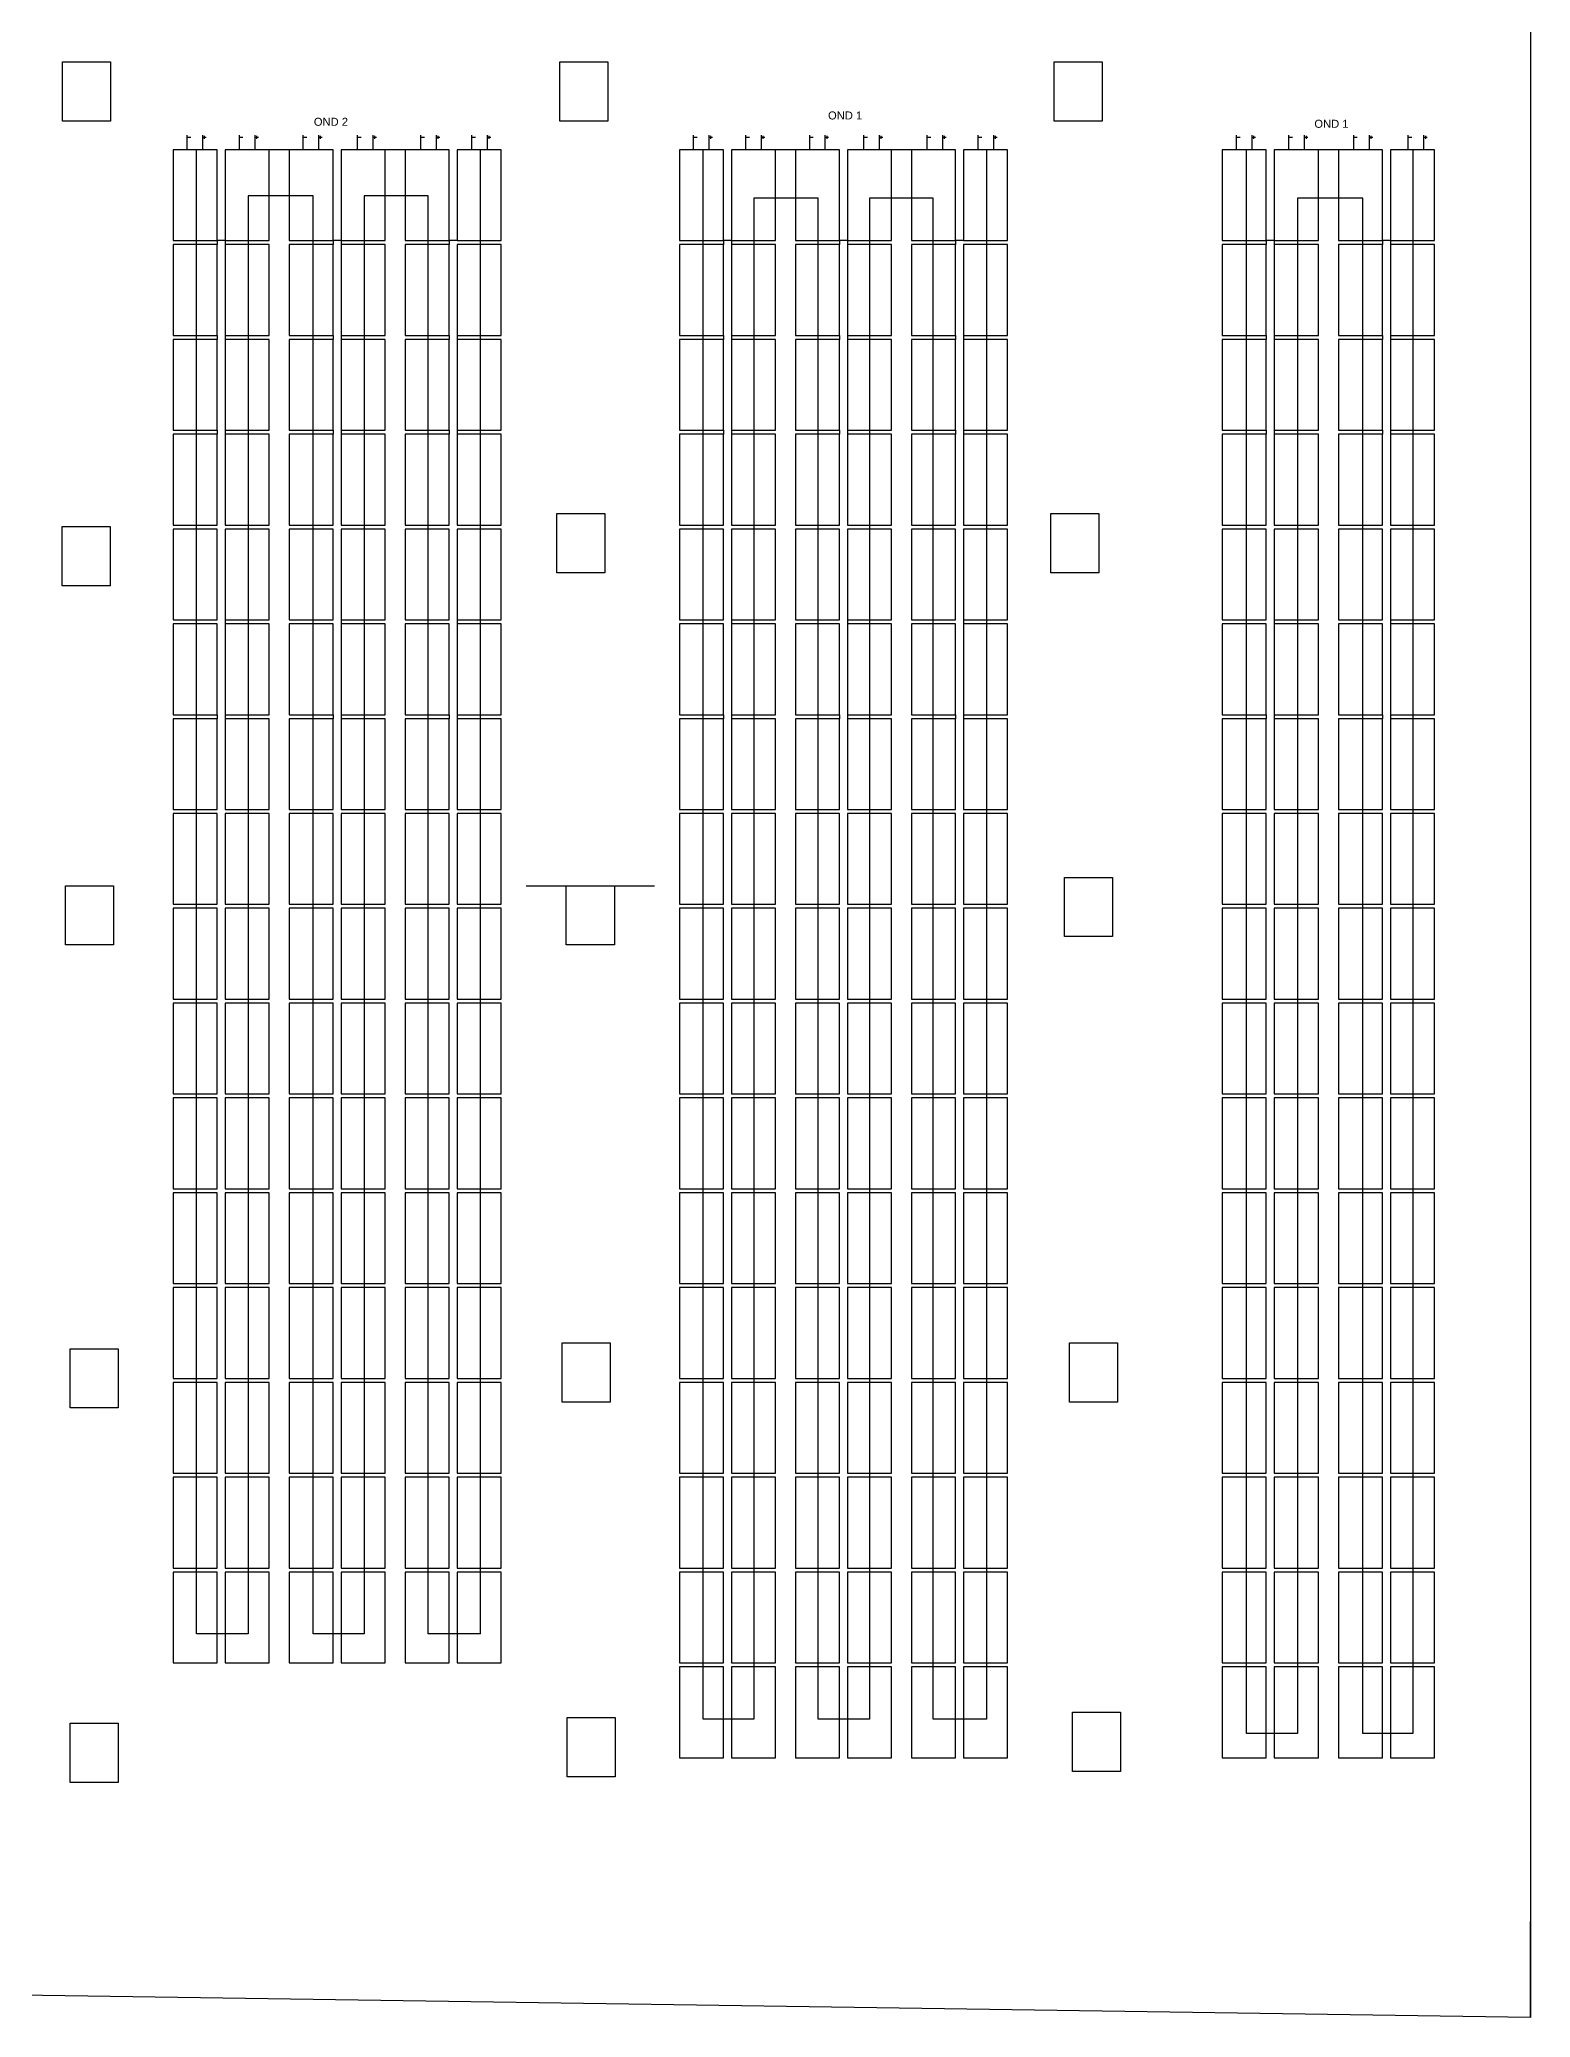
# Model space of a CAD drawing. Header units: inches. Extents: x 66 to 673, y 42 to 161.
# Drawn here: x 437.3 to 474.56, y 42.93 to 92.36 of the extents above; entities that cross this region are included whole.
import ezdxf

# ---------------------------------------------------------------- set-up
doc = ezdxf.new("R2010")
doc.units = ezdxf.units.IN
doc.header["$MEASUREMENT"] = 0
doc.styles.get("Standard").update_dxf_attribs({"font": 'arial.ttf'})

msp = doc.modelspace()

# ---------------------------------------------------------------- linework, layer by layer
for p, q in [((474.56, 146.42), (474.56, 42.928)), ((437.878, 91.804), (439.078, 91.804)), ((437.878, 90.324), (437.878, 91.804)), ((439.078, 91.804), (439.078, 91.524)), ((439.078, 91.524), (439.078, 91.524)), ((439.078, 91.524), (439.078, 90.324)), ((450.307, 91.804), (451.507, 91.804)), ((450.307, 90.324), (450.307, 91.804)), ((451.507, 91.804), (451.507, 91.524)), ((451.507, 91.524), (451.507, 91.524)), ((451.507, 91.524), (451.507, 90.324)), ((462.658, 91.804), (463.858, 91.804)), ((462.658, 90.324), (462.658, 91.804)), ((463.858, 91.804), (463.858, 91.524)), ((463.858, 91.524), (463.858, 91.524)), ((463.858, 91.524), (463.858, 90.324)), ((439.078, 90.324), (437.878, 90.324)), ((451.507, 90.324), (450.307, 90.324)), ((463.858, 90.324), (462.658, 90.324)), ((441.08, 89.919), (441, 89.919)), ((441.465, 89.919), (441.385, 89.919)), ((441.425, 89.879), (441.425, 89.959)), ((442.385, 89.919), (442.305, 89.919)), ((442.77, 89.919), (442.69, 89.919)), ((442.73, 89.879), (442.73, 89.959)), ((443.538, 89.61), (443.038, 89.61)), ((443.98, 89.919), (443.901, 89.919)), ((444.366, 89.919), (444.286, 89.919)), ((444.326, 89.879), (444.326, 89.959)), ((445.338, 89.919), (445.258, 89.919)), ((445.723, 89.919), (445.643, 89.919)), ((445.683, 89.879), (445.683, 89.959)), ((446.438, 89.61), (445.938, 89.61)), ((446.921, 89.919), (446.841, 89.919)), ((447.306, 89.919), (447.226, 89.919)), ((447.266, 89.879), (447.266, 89.959)), ((448.193, 89.919), (448.113, 89.919)), ((448.578, 89.919), (448.499, 89.919)), ((448.538, 89.879), (448.538, 89.959)), ((453.735, 89.919), (453.655, 89.919)), ((454.12, 89.919), (454.041, 89.919)), ((454.08, 89.879), (454.08, 89.959)), ((455.04, 89.919), (454.96, 89.919)), ((455.425, 89.919), (455.345, 89.919)), ((455.385, 89.879), (455.385, 89.959)), ((456.193, 89.61), (455.693, 89.61)), ((456.636, 89.919), (456.556, 89.919)), ((457.021, 89.919), (456.941, 89.919)), ((456.981, 89.879), (456.981, 89.959)), ((457.993, 89.919), (457.913, 89.919)), ((458.378, 89.919), (458.299, 89.919)), ((458.338, 89.879), (458.338, 89.959)), ((459.093, 89.61), (458.593, 89.61)), ((459.576, 89.919), (459.496, 89.919)), ((459.961, 89.919), (459.882, 89.919)), ((459.921, 89.879), (459.921, 89.959)), ((460.848, 89.919), (460.768, 89.919)), ((461.233, 89.919), (461.154, 89.919)), ((461.194, 89.879), (461.194, 89.959)), ((467.306, 89.919), (467.226, 89.919)), ((467.691, 89.919), (467.612, 89.919)), ((467.651, 89.879), (467.651, 89.959)), ((468.615, 89.919), (468.536, 89.919)), ((469.001, 89.919), (468.921, 89.919)), ((468.961, 89.879), (468.961, 89.959)), ((469.76, 89.61), (469.26, 89.61)), ((470.232, 89.919), (470.153, 89.919)), ((470.618, 89.919), (470.538, 89.919)), ((470.578, 89.879), (470.578, 89.959)), ((471.597, 89.919), (471.517, 89.919)), ((471.982, 89.919), (471.903, 89.919)), ((471.943, 89.879), (471.943, 89.959)), ((441.938, 87.34), (441.738, 87.34)), ((441.738, 87.34), (441.738, 87.24)), ((441.938, 87.34), (441.938, 87.24)), ((444.838, 87.34), (444.638, 87.34)), ((444.638, 87.34), (444.638, 87.24)), ((444.838, 87.34), (444.838, 87.24)), ((447.738, 87.34), (447.538, 87.34)), ((447.538, 87.34), (447.538, 87.24)), ((454.593, 87.34), (454.393, 87.34)), ((454.393, 87.34), (454.393, 87.24)), ((454.593, 87.34), (454.593, 87.24)), ((457.493, 87.34), (457.293, 87.34)), ((457.293, 87.34), (457.293, 87.24)), ((457.493, 87.34), (457.493, 87.24)), ((460.393, 87.34), (460.193, 87.34)), ((460.193, 87.34), (460.193, 87.24)), ((468.16, 87.34), (467.96, 87.34)), ((467.96, 87.34), (467.96, 87.24)), ((468.16, 87.34), (468.16, 87.24)), ((471.06, 87.34), (470.86, 87.34)), ((470.86, 87.34), (470.86, 87.24)), ((471.06, 87.34), (471.06, 87.24)), ((441.738, 84.97), (441.738, 84.87)), ((441.938, 84.97), (441.938, 84.87)), ((444.638, 84.97), (444.638, 84.87)), ((444.838, 84.97), (444.838, 84.87)), ((447.538, 84.97), (447.538, 84.87)), ((447.738, 84.97), (447.738, 84.87)), ((454.393, 84.97), (454.393, 84.87)), ((454.593, 84.97), (454.593, 84.87)), ((457.293, 84.97), (457.293, 84.87)), ((457.493, 84.97), (457.493, 84.87)), ((460.193, 84.97), (460.193, 84.87)), ((460.393, 84.97), (460.393, 84.87)), ((467.96, 84.97), (467.96, 84.87)), ((468.16, 84.97), (468.16, 84.87)), ((470.86, 84.97), (470.86, 84.87)), ((471.06, 84.97), (471.06, 84.87)), ((441.738, 82.6), (441.738, 82.5)), ((441.938, 82.6), (441.938, 82.5)), ((444.638, 82.6), (444.638, 82.5)), ((444.838, 82.6), (444.838, 82.5)), ((447.538, 82.6), (447.538, 82.5)), ((447.738, 82.6), (447.738, 82.5)), ((454.393, 82.6), (454.393, 82.5)), ((454.593, 82.6), (454.593, 82.5)), ((457.293, 82.6), (457.293, 82.5)), ((457.493, 82.6), (457.493, 82.5)), ((460.193, 82.6), (460.193, 82.5)), ((460.393, 82.6), (460.393, 82.5)), ((467.96, 82.6), (467.96, 82.5)), ((468.16, 82.6), (468.16, 82.5)), ((470.86, 82.6), (470.86, 82.5)), ((471.06, 82.6), (471.06, 82.5)), ((437.869, 80.193), (439.069, 80.193)), ((437.869, 78.713), (437.869, 80.193)), ((439.069, 80.193), (439.069, 79.913)), ((450.231, 80.516), (451.431, 80.516)), ((450.231, 79.035), (450.231, 80.516)), ((451.431, 80.516), (451.431, 80.235)), ((451.431, 80.235), (451.431, 80.235)), ((451.431, 80.235), (451.431, 79.035)), ((462.574, 80.516), (463.774, 80.516)), ((462.574, 79.035), (462.574, 80.516)), ((463.774, 80.516), (463.774, 80.235)), ((463.774, 80.235), (463.774, 80.235)), ((463.774, 80.235), (463.774, 79.035)), ((439.069, 79.913), (439.069, 79.913)), ((439.069, 79.913), (439.069, 78.713)), ((439.069, 78.713), (437.869, 78.713)), ((451.431, 79.035), (450.231, 79.035)), ((463.774, 79.035), (462.574, 79.035)), ((441.938, 77.86), (441.938, 77.76)), ((444.838, 77.86), (444.838, 77.76)), ((447.738, 77.86), (447.738, 77.76)), ((454.593, 77.86), (454.593, 77.76)), ((457.493, 77.86), (457.493, 77.76)), ((460.393, 77.86), (460.393, 77.76)), ((468.16, 77.86), (468.16, 77.76)), ((471.06, 77.86), (471.06, 77.76)), ((441.738, 75.49), (441.738, 75.39)), ((441.938, 75.49), (441.938, 75.39)), ((444.638, 75.49), (444.638, 75.39)), ((444.838, 75.49), (444.838, 75.39)), ((447.538, 75.49), (447.538, 75.39)), ((447.738, 75.49), (447.738, 75.39)), ((454.393, 75.49), (454.393, 75.39)), ((454.593, 75.49), (454.593, 75.39)), ((457.293, 75.49), (457.293, 75.39)), ((457.493, 75.49), (457.493, 75.39)), ((460.193, 75.49), (460.193, 75.39)), ((460.393, 75.49), (460.393, 75.39)), ((467.96, 75.49), (467.96, 75.39)), ((468.16, 75.49), (468.16, 75.39)), ((470.86, 75.49), (470.86, 75.39)), ((471.06, 75.49), (471.06, 75.39)), ((437.951, 71.216), (439.151, 71.216)), ((437.951, 69.736), (437.951, 71.216)), ((439.151, 71.216), (439.151, 70.936)), ((449.466, 71.216), (450.466, 71.216)), ((450.466, 71.216), (451.666, 71.216)), ((450.466, 69.736), (450.466, 71.216)), ((451.666, 71.216), (451.666, 70.936)), ((451.666, 71.216), (452.666, 71.216)), ((462.914, 71.424), (464.114, 71.424)), ((462.914, 69.943), (462.914, 71.424)), ((464.114, 71.424), (464.114, 71.143)), ((439.151, 70.936), (439.151, 70.936)), ((439.151, 70.936), (439.151, 69.736)), ((451.666, 70.936), (451.666, 70.936)), ((451.666, 70.936), (451.666, 69.736)), ((464.114, 71.143), (464.114, 71.143)), ((464.114, 71.143), (464.114, 69.943)), ((439.151, 69.736), (437.951, 69.736)), ((451.666, 69.736), (450.466, 69.736)), ((464.114, 69.943), (462.914, 69.943)), ((438.062, 59.643), (439.262, 59.643)), ((438.062, 58.163), (438.062, 59.643)), ((439.262, 59.643), (439.262, 59.363)), ((439.262, 59.363), (439.262, 59.363)), ((439.262, 59.363), (439.262, 58.163)), ((450.36, 59.791), (451.56, 59.791)), ((450.36, 58.31), (450.36, 59.791)), ((451.56, 59.791), (451.56, 59.51)), ((451.56, 59.51), (451.56, 59.51)), ((451.56, 59.51), (451.56, 58.31)), ((463.038, 59.791), (464.238, 59.791)), ((463.038, 58.31), (463.038, 59.791)), ((464.238, 59.791), (464.238, 59.51)), ((464.238, 59.51), (464.238, 59.51)), ((464.238, 59.51), (464.238, 58.31)), ((439.262, 58.163), (438.062, 58.163)), ((451.56, 58.31), (450.36, 58.31)), ((464.238, 58.31), (463.038, 58.31)), ((450.487, 50.426), (451.687, 50.426)), ((450.487, 48.946), (450.487, 50.426)), ((451.687, 50.426), (451.687, 50.146)), ((463.118, 50.554), (464.318, 50.554)), ((463.118, 49.074), (463.118, 50.554)), ((464.318, 50.554), (464.318, 50.274)), ((438.064, 50.283), (439.264, 50.283)), ((438.064, 48.802), (438.064, 50.283)), ((439.264, 50.283), (439.264, 50.002)), ((439.264, 50.002), (439.264, 50.002)), ((439.264, 50.002), (439.264, 48.802)), ((451.687, 50.146), (451.687, 50.146)), ((451.687, 50.146), (451.687, 48.946)), ((464.318, 50.274), (464.318, 50.274)), ((464.318, 50.274), (464.318, 49.074)), ((451.687, 48.946), (450.487, 48.946)), ((464.318, 49.074), (463.118, 49.074)), ((439.264, 48.802), (438.064, 48.802)), ((474.56, 42.928), (474.56, 45.328)), ((474.56, 42.928), (424.323, 43.673)), ((474.56, 42.928), (474.56, 43.928))]:
    msp.add_line(p, q)
at = {"color": 1}
for p, q in [((440.983, 89.975), (440.983, 89.61)), ((442.288, 89.975), (442.288, 89.61)), ((443.883, 89.975), (443.883, 89.61)), ((445.241, 89.975), (445.241, 89.61)), ((446.824, 89.975), (446.824, 89.61)), ((448.096, 89.975), (448.096, 89.61)), ((453.638, 89.975), (453.638, 89.61)), ((454.943, 89.975), (454.943, 89.61)), ((456.539, 89.975), (456.539, 89.61)), ((457.896, 89.975), (457.896, 89.61)), ((459.479, 89.975), (459.479, 89.61)), ((460.751, 89.975), (460.751, 89.61)), ((467.209, 89.975), (467.209, 89.61)), ((468.518, 89.975), (468.518, 89.61)), ((470.135, 89.975), (470.135, 89.61)), ((471.5, 89.975), (471.5, 89.61))]:
    msp.add_line(p, q, dxfattribs=at)
at = {"color": 5}
for p, q in [((441.374, 89.975), (441.374, 89.61)), ((442.679, 89.975), (442.679, 89.61)), ((444.274, 89.975), (444.274, 89.61)), ((445.632, 89.975), (445.632, 89.61)), ((447.215, 89.975), (447.215, 89.61)), ((448.487, 89.975), (448.487, 89.61)), ((454.029, 89.975), (454.029, 89.61)), ((455.334, 89.975), (455.334, 89.61)), ((456.93, 89.975), (456.93, 89.61)), ((458.287, 89.975), (458.287, 89.61)), ((459.87, 89.975), (459.87, 89.61)), ((461.142, 89.975), (461.142, 89.61)), ((467.6, 89.975), (467.6, 89.61)), ((468.909, 89.975), (468.909, 89.61)), ((470.526, 89.975), (470.526, 89.61)), ((471.891, 89.975), (471.891, 89.61))]:
    msp.add_line(p, q, dxfattribs=at)
at = {"color": 116, "true_color": 0x136734}
for p, q in [((441.227, 52.52), (441.227, 89.61)), ((448.317, 52.52), (448.317, 89.61)), ((453.885, 50.384), (453.885, 89.61)), ((460.966, 89.61), (460.966, 50.384)), ((467.462, 50.024), (467.462, 89.61)), ((471.621, 89.61), (471.621, 50.024)), ((444.14, 88.457), (442.517, 88.457)), ((442.517, 88.457), (442.517, 52.52)), ((444.14, 52.52), (444.14, 88.457)), ((447.01, 88.457), (445.411, 88.457)), ((445.411, 88.457), (445.411, 52.52)), ((447.01, 52.52), (447.01, 88.457)), ((456.757, 88.4), (455.148, 88.4)), ((455.148, 88.4), (455.148, 50.384)), ((456.757, 50.384), (456.757, 88.4)), ((459.632, 88.4), (458.045, 88.4)), ((458.045, 88.4), (458.045, 50.384)), ((459.632, 50.384), (459.632, 88.4)), ((470.372, 88.4), (468.739, 88.4)), ((468.739, 88.4), (468.739, 50.024)), ((470.372, 50.024), (470.372, 88.4)), ((442.517, 52.52), (441.227, 52.52)), ((445.411, 52.52), (444.14, 52.52)), ((448.317, 52.52), (447.01, 52.52)), ((455.148, 50.384), (453.885, 50.384)), ((458.045, 50.384), (456.757, 50.384)), ((460.966, 50.384), (459.632, 50.384)), ((468.739, 50.024), (467.462, 50.024)), ((471.621, 50.024), (470.372, 50.024))]:
    msp.add_line(p, q, dxfattribs=at)
for points in [[(440.638, 87.34), (441.738, 87.34), (441.738, 89.61), (440.638, 89.61)], [(441.938, 87.34), (443.038, 87.34), (443.038, 89.61), (441.938, 89.61)], [(443.538, 87.34), (444.638, 87.34), (444.638, 89.61), (443.538, 89.61)], [(444.838, 87.34), (445.938, 87.34), (445.938, 89.61), (444.838, 89.61)], [(446.438, 87.34), (447.538, 87.34), (447.538, 89.61), (446.438, 89.61)], [(447.738, 87.34), (448.838, 87.34), (448.838, 89.61), (447.738, 89.61)], [(453.293, 87.34), (454.393, 87.34), (454.393, 89.61), (453.293, 89.61)], [(454.593, 87.34), (455.693, 87.34), (455.693, 89.61), (454.593, 89.61)], [(456.193, 87.34), (457.293, 87.34), (457.293, 89.61), (456.193, 89.61)], [(457.493, 87.34), (458.593, 87.34), (458.593, 89.61), (457.493, 89.61)], [(459.093, 87.34), (460.193, 87.34), (460.193, 89.61), (459.093, 89.61)], [(460.393, 87.34), (461.493, 87.34), (461.493, 89.61), (460.393, 89.61)], [(466.86, 87.34), (467.96, 87.34), (467.96, 89.61), (466.86, 89.61)], [(468.16, 87.34), (469.26, 87.34), (469.26, 89.61), (468.16, 89.61)], [(469.76, 87.34), (470.86, 87.34), (470.86, 89.61), (469.76, 89.61)], [(471.06, 87.34), (472.16, 87.34), (472.16, 89.61), (471.06, 89.61)], [(440.638, 84.97), (441.738, 84.97), (441.738, 87.24), (440.638, 87.24)], [(441.938, 84.97), (443.038, 84.97), (443.038, 87.24), (441.938, 87.24)], [(443.538, 84.97), (444.638, 84.97), (444.638, 87.24), (443.538, 87.24)], [(444.838, 84.97), (445.938, 84.97), (445.938, 87.24), (444.838, 87.24)], [(446.438, 84.97), (447.538, 84.97), (447.538, 87.24), (446.438, 87.24)], [(447.738, 84.97), (448.838, 84.97), (448.838, 87.24), (447.738, 87.24)], [(453.293, 84.97), (454.393, 84.97), (454.393, 87.24), (453.293, 87.24)], [(454.593, 84.97), (455.693, 84.97), (455.693, 87.24), (454.593, 87.24)], [(456.193, 84.97), (457.293, 84.97), (457.293, 87.24), (456.193, 87.24)], [(457.493, 84.97), (458.593, 84.97), (458.593, 87.24), (457.493, 87.24)], [(459.093, 84.97), (460.193, 84.97), (460.193, 87.24), (459.093, 87.24)], [(460.393, 84.97), (461.493, 84.97), (461.493, 87.24), (460.393, 87.24)], [(466.86, 84.97), (467.96, 84.97), (467.96, 87.24), (466.86, 87.24)], [(468.16, 84.97), (469.26, 84.97), (469.26, 87.24), (468.16, 87.24)], [(469.76, 84.97), (470.86, 84.97), (470.86, 87.24), (469.76, 87.24)], [(471.06, 84.97), (472.16, 84.97), (472.16, 87.24), (471.06, 87.24)], [(440.638, 82.6), (441.738, 82.6), (441.738, 84.87), (440.638, 84.87)], [(441.938, 82.6), (443.038, 82.6), (443.038, 84.87), (441.938, 84.87)], [(443.538, 82.6), (444.638, 82.6), (444.638, 84.87), (443.538, 84.87)], [(444.838, 82.6), (445.938, 82.6), (445.938, 84.87), (444.838, 84.87)], [(446.438, 82.6), (447.538, 82.6), (447.538, 84.87), (446.438, 84.87)], [(447.738, 82.6), (448.838, 82.6), (448.838, 84.87), (447.738, 84.87)], [(453.293, 82.6), (454.393, 82.6), (454.393, 84.87), (453.293, 84.87)], [(454.593, 82.6), (455.693, 82.6), (455.693, 84.87), (454.593, 84.87)], [(456.193, 82.6), (457.293, 82.6), (457.293, 84.87), (456.193, 84.87)], [(457.493, 82.6), (458.593, 82.6), (458.593, 84.87), (457.493, 84.87)], [(459.093, 82.6), (460.193, 82.6), (460.193, 84.87), (459.093, 84.87)], [(460.393, 82.6), (461.493, 82.6), (461.493, 84.87), (460.393, 84.87)], [(466.86, 82.6), (467.96, 82.6), (467.96, 84.87), (466.86, 84.87)], [(468.16, 82.6), (469.26, 82.6), (469.26, 84.87), (468.16, 84.87)], [(469.76, 82.6), (470.86, 82.6), (470.86, 84.87), (469.76, 84.87)], [(471.06, 82.6), (472.16, 82.6), (472.16, 84.87), (471.06, 84.87)], [(440.638, 80.23), (441.738, 80.23), (441.738, 82.5), (440.638, 82.5)], [(441.938, 80.23), (443.038, 80.23), (443.038, 82.5), (441.938, 82.5)], [(443.538, 80.23), (444.638, 80.23), (444.638, 82.5), (443.538, 82.5)], [(444.838, 80.23), (445.938, 80.23), (445.938, 82.5), (444.838, 82.5)], [(446.438, 80.23), (447.538, 80.23), (447.538, 82.5), (446.438, 82.5)], [(447.738, 80.23), (448.838, 80.23), (448.838, 82.5), (447.738, 82.5)], [(453.293, 80.23), (454.393, 80.23), (454.393, 82.5), (453.293, 82.5)], [(454.593, 80.23), (455.693, 80.23), (455.693, 82.5), (454.593, 82.5)], [(456.193, 80.23), (457.293, 80.23), (457.293, 82.5), (456.193, 82.5)], [(457.493, 80.23), (458.593, 80.23), (458.593, 82.5), (457.493, 82.5)], [(459.093, 80.23), (460.193, 80.23), (460.193, 82.5), (459.093, 82.5)], [(460.393, 80.23), (461.493, 80.23), (461.493, 82.5), (460.393, 82.5)], [(466.86, 80.23), (467.96, 80.23), (467.96, 82.5), (466.86, 82.5)], [(468.16, 80.23), (469.26, 80.23), (469.26, 82.5), (468.16, 82.5)], [(469.76, 80.23), (470.86, 80.23), (470.86, 82.5), (469.76, 82.5)], [(471.06, 80.23), (472.16, 80.23), (472.16, 82.5), (471.06, 82.5)], [(440.638, 77.86), (441.738, 77.86), (441.738, 80.13), (440.638, 80.13)], [(441.938, 77.86), (443.038, 77.86), (443.038, 80.13), (441.938, 80.13)], [(443.538, 77.86), (444.638, 77.86), (444.638, 80.13), (443.538, 80.13)], [(444.838, 77.86), (445.938, 77.86), (445.938, 80.13), (444.838, 80.13)], [(446.438, 77.86), (447.538, 77.86), (447.538, 80.13), (446.438, 80.13)], [(447.738, 77.86), (448.838, 77.86), (448.838, 80.13), (447.738, 80.13)], [(453.293, 77.86), (454.393, 77.86), (454.393, 80.13), (453.293, 80.13)], [(454.593, 77.86), (455.693, 77.86), (455.693, 80.13), (454.593, 80.13)], [(456.193, 77.86), (457.293, 77.86), (457.293, 80.13), (456.193, 80.13)], [(457.493, 77.86), (458.593, 77.86), (458.593, 80.13), (457.493, 80.13)], [(459.093, 77.86), (460.193, 77.86), (460.193, 80.13), (459.093, 80.13)], [(460.393, 77.86), (461.493, 77.86), (461.493, 80.13), (460.393, 80.13)], [(466.86, 77.86), (467.96, 77.86), (467.96, 80.13), (466.86, 80.13)], [(468.16, 77.86), (469.26, 77.86), (469.26, 80.13), (468.16, 80.13)], [(469.76, 77.86), (470.86, 77.86), (470.86, 80.13), (469.76, 80.13)], [(471.06, 77.86), (472.16, 77.86), (472.16, 80.13), (471.06, 80.13)], [(440.638, 75.49), (441.738, 75.49), (441.738, 77.76), (440.638, 77.76)], [(441.938, 75.49), (443.038, 75.49), (443.038, 77.76), (441.938, 77.76)], [(443.538, 75.49), (444.638, 75.49), (444.638, 77.76), (443.538, 77.76)], [(444.838, 75.49), (445.938, 75.49), (445.938, 77.76), (444.838, 77.76)], [(446.438, 75.49), (447.538, 75.49), (447.538, 77.76), (446.438, 77.76)], [(447.738, 75.49), (448.838, 75.49), (448.838, 77.76), (447.738, 77.76)], [(453.293, 75.49), (454.393, 75.49), (454.393, 77.76), (453.293, 77.76)], [(454.593, 75.49), (455.693, 75.49), (455.693, 77.76), (454.593, 77.76)], [(456.193, 75.49), (457.293, 75.49), (457.293, 77.76), (456.193, 77.76)], [(457.493, 75.49), (458.593, 75.49), (458.593, 77.76), (457.493, 77.76)], [(459.093, 75.49), (460.193, 75.49), (460.193, 77.76), (459.093, 77.76)], [(460.393, 75.49), (461.493, 75.49), (461.493, 77.76), (460.393, 77.76)], [(466.86, 75.49), (467.96, 75.49), (467.96, 77.76), (466.86, 77.76)], [(468.16, 75.49), (469.26, 75.49), (469.26, 77.76), (468.16, 77.76)], [(469.76, 75.49), (470.86, 75.49), (470.86, 77.76), (469.76, 77.76)], [(471.06, 75.49), (472.16, 75.49), (472.16, 77.76), (471.06, 77.76)], [(440.638, 73.12), (441.738, 73.12), (441.738, 75.39), (440.638, 75.39)], [(441.938, 73.12), (443.038, 73.12), (443.038, 75.39), (441.938, 75.39)], [(443.538, 73.12), (444.638, 73.12), (444.638, 75.39), (443.538, 75.39)], [(444.838, 73.12), (445.938, 73.12), (445.938, 75.39), (444.838, 75.39)], [(446.438, 73.12), (447.538, 73.12), (447.538, 75.39), (446.438, 75.39)], [(447.738, 73.12), (448.838, 73.12), (448.838, 75.39), (447.738, 75.39)], [(453.293, 73.12), (454.393, 73.12), (454.393, 75.39), (453.293, 75.39)], [(454.593, 73.12), (455.693, 73.12), (455.693, 75.39), (454.593, 75.39)], [(456.193, 73.12), (457.293, 73.12), (457.293, 75.39), (456.193, 75.39)], [(457.493, 73.12), (458.593, 73.12), (458.593, 75.39), (457.493, 75.39)], [(459.093, 73.12), (460.193, 73.12), (460.193, 75.39), (459.093, 75.39)], [(460.393, 73.12), (461.493, 73.12), (461.493, 75.39), (460.393, 75.39)], [(466.86, 73.12), (467.96, 73.12), (467.96, 75.39), (466.86, 75.39)], [(468.16, 73.12), (469.26, 73.12), (469.26, 75.39), (468.16, 75.39)], [(469.76, 73.12), (470.86, 73.12), (470.86, 75.39), (469.76, 75.39)], [(471.06, 73.12), (472.16, 73.12), (472.16, 75.39), (471.06, 75.39)], [(440.638, 70.75), (441.738, 70.75), (441.738, 73.02), (440.638, 73.02)], [(441.938, 70.75), (443.038, 70.75), (443.038, 73.02), (441.938, 73.02)], [(443.538, 70.75), (444.638, 70.75), (444.638, 73.02), (443.538, 73.02)], [(444.838, 70.75), (445.938, 70.75), (445.938, 73.02), (444.838, 73.02)], [(446.438, 70.75), (447.538, 70.75), (447.538, 73.02), (446.438, 73.02)], [(447.738, 70.75), (448.838, 70.75), (448.838, 73.02), (447.738, 73.02)], [(453.293, 70.75), (454.393, 70.75), (454.393, 73.02), (453.293, 73.02)], [(454.593, 70.75), (455.693, 70.75), (455.693, 73.02), (454.593, 73.02)], [(456.193, 70.75), (457.293, 70.75), (457.293, 73.02), (456.193, 73.02)], [(457.493, 70.75), (458.593, 70.75), (458.593, 73.02), (457.493, 73.02)], [(459.093, 70.75), (460.193, 70.75), (460.193, 73.02), (459.093, 73.02)], [(460.393, 70.75), (461.493, 70.75), (461.493, 73.02), (460.393, 73.02)], [(466.86, 70.75), (467.96, 70.75), (467.96, 73.02), (466.86, 73.02)], [(468.16, 70.75), (469.26, 70.75), (469.26, 73.02), (468.16, 73.02)], [(469.76, 70.75), (470.86, 70.75), (470.86, 73.02), (469.76, 73.02)], [(471.06, 70.75), (472.16, 70.75), (472.16, 73.02), (471.06, 73.02)], [(440.638, 68.38), (441.738, 68.38), (441.738, 70.65), (440.638, 70.65)], [(441.938, 68.38), (443.038, 68.38), (443.038, 70.65), (441.938, 70.65)], [(443.538, 68.38), (444.638, 68.38), (444.638, 70.65), (443.538, 70.65)], [(444.838, 68.38), (445.938, 68.38), (445.938, 70.65), (444.838, 70.65)], [(446.438, 68.38), (447.538, 68.38), (447.538, 70.65), (446.438, 70.65)], [(447.738, 68.38), (448.838, 68.38), (448.838, 70.65), (447.738, 70.65)], [(453.293, 68.38), (454.393, 68.38), (454.393, 70.65), (453.293, 70.65)], [(454.593, 68.38), (455.693, 68.38), (455.693, 70.65), (454.593, 70.65)], [(456.193, 68.38), (457.293, 68.38), (457.293, 70.65), (456.193, 70.65)], [(457.493, 68.38), (458.593, 68.38), (458.593, 70.65), (457.493, 70.65)], [(459.093, 68.38), (460.193, 68.38), (460.193, 70.65), (459.093, 70.65)], [(460.393, 68.38), (461.493, 68.38), (461.493, 70.65), (460.393, 70.65)], [(466.86, 68.38), (467.96, 68.38), (467.96, 70.65), (466.86, 70.65)], [(468.16, 68.38), (469.26, 68.38), (469.26, 70.65), (468.16, 70.65)], [(469.76, 68.38), (470.86, 68.38), (470.86, 70.65), (469.76, 70.65)], [(471.06, 68.38), (472.16, 68.38), (472.16, 70.65), (471.06, 70.65)], [(440.638, 66.01), (441.738, 66.01), (441.738, 68.28), (440.638, 68.28)], [(441.938, 66.01), (443.038, 66.01), (443.038, 68.28), (441.938, 68.28)], [(443.538, 66.01), (444.638, 66.01), (444.638, 68.28), (443.538, 68.28)], [(444.838, 66.01), (445.938, 66.01), (445.938, 68.28), (444.838, 68.28)], [(446.438, 66.01), (447.538, 66.01), (447.538, 68.28), (446.438, 68.28)], [(447.738, 66.01), (448.838, 66.01), (448.838, 68.28), (447.738, 68.28)], [(453.293, 66.01), (454.393, 66.01), (454.393, 68.28), (453.293, 68.28)], [(454.593, 66.01), (455.693, 66.01), (455.693, 68.28), (454.593, 68.28)], [(456.193, 66.01), (457.293, 66.01), (457.293, 68.28), (456.193, 68.28)], [(457.493, 66.01), (458.593, 66.01), (458.593, 68.28), (457.493, 68.28)], [(459.093, 66.01), (460.193, 66.01), (460.193, 68.28), (459.093, 68.28)], [(460.393, 66.01), (461.493, 66.01), (461.493, 68.28), (460.393, 68.28)], [(466.86, 66.01), (467.96, 66.01), (467.96, 68.28), (466.86, 68.28)], [(468.16, 66.01), (469.26, 66.01), (469.26, 68.28), (468.16, 68.28)], [(469.76, 66.01), (470.86, 66.01), (470.86, 68.28), (469.76, 68.28)], [(471.06, 66.01), (472.16, 66.01), (472.16, 68.28), (471.06, 68.28)], [(440.638, 63.64), (441.738, 63.64), (441.738, 65.91), (440.638, 65.91)], [(441.938, 63.64), (443.038, 63.64), (443.038, 65.91), (441.938, 65.91)], [(443.538, 63.64), (444.638, 63.64), (444.638, 65.91), (443.538, 65.91)], [(444.838, 63.64), (445.938, 63.64), (445.938, 65.91), (444.838, 65.91)], [(446.438, 63.64), (447.538, 63.64), (447.538, 65.91), (446.438, 65.91)], [(447.738, 63.64), (448.838, 63.64), (448.838, 65.91), (447.738, 65.91)], [(453.293, 63.64), (454.393, 63.64), (454.393, 65.91), (453.293, 65.91)], [(454.593, 63.64), (455.693, 63.64), (455.693, 65.91), (454.593, 65.91)], [(456.193, 63.64), (457.293, 63.64), (457.293, 65.91), (456.193, 65.91)], [(457.493, 63.64), (458.593, 63.64), (458.593, 65.91), (457.493, 65.91)], [(459.093, 63.64), (460.193, 63.64), (460.193, 65.91), (459.093, 65.91)], [(460.393, 63.64), (461.493, 63.64), (461.493, 65.91), (460.393, 65.91)], [(466.86, 63.64), (467.96, 63.64), (467.96, 65.91), (466.86, 65.91)], [(468.16, 63.64), (469.26, 63.64), (469.26, 65.91), (468.16, 65.91)], [(469.76, 63.64), (470.86, 63.64), (470.86, 65.91), (469.76, 65.91)], [(471.06, 63.64), (472.16, 63.64), (472.16, 65.91), (471.06, 65.91)], [(440.638, 61.27), (441.738, 61.27), (441.738, 63.54), (440.638, 63.54)], [(441.938, 61.27), (443.038, 61.27), (443.038, 63.54), (441.938, 63.54)], [(443.538, 61.27), (444.638, 61.27), (444.638, 63.54), (443.538, 63.54)], [(444.838, 61.27), (445.938, 61.27), (445.938, 63.54), (444.838, 63.54)], [(446.438, 61.27), (447.538, 61.27), (447.538, 63.54), (446.438, 63.54)], [(447.738, 61.27), (448.838, 61.27), (448.838, 63.54), (447.738, 63.54)], [(453.293, 61.27), (454.393, 61.27), (454.393, 63.54), (453.293, 63.54)], [(454.593, 61.27), (455.693, 61.27), (455.693, 63.54), (454.593, 63.54)], [(456.193, 61.27), (457.293, 61.27), (457.293, 63.54), (456.193, 63.54)], [(457.493, 61.27), (458.593, 61.27), (458.593, 63.54), (457.493, 63.54)], [(459.093, 61.27), (460.193, 61.27), (460.193, 63.54), (459.093, 63.54)], [(460.393, 61.27), (461.493, 61.27), (461.493, 63.54), (460.393, 63.54)], [(466.86, 61.27), (467.96, 61.27), (467.96, 63.54), (466.86, 63.54)], [(468.16, 61.27), (469.26, 61.27), (469.26, 63.54), (468.16, 63.54)], [(469.76, 61.27), (470.86, 61.27), (470.86, 63.54), (469.76, 63.54)], [(471.06, 61.27), (472.16, 61.27), (472.16, 63.54), (471.06, 63.54)], [(440.638, 58.9), (441.738, 58.9), (441.738, 61.17), (440.638, 61.17)], [(441.938, 58.9), (443.038, 58.9), (443.038, 61.17), (441.938, 61.17)], [(443.538, 58.9), (444.638, 58.9), (444.638, 61.17), (443.538, 61.17)], [(444.838, 58.9), (445.938, 58.9), (445.938, 61.17), (444.838, 61.17)], [(446.438, 58.9), (447.538, 58.9), (447.538, 61.17), (446.438, 61.17)], [(447.738, 58.9), (448.838, 58.9), (448.838, 61.17), (447.738, 61.17)], [(453.293, 58.9), (454.393, 58.9), (454.393, 61.17), (453.293, 61.17)], [(454.593, 58.9), (455.693, 58.9), (455.693, 61.17), (454.593, 61.17)], [(456.193, 58.9), (457.293, 58.9), (457.293, 61.17), (456.193, 61.17)], [(457.493, 58.9), (458.593, 58.9), (458.593, 61.17), (457.493, 61.17)], [(459.093, 58.9), (460.193, 58.9), (460.193, 61.17), (459.093, 61.17)], [(460.393, 58.9), (461.493, 58.9), (461.493, 61.17), (460.393, 61.17)], [(466.86, 58.9), (467.96, 58.9), (467.96, 61.17), (466.86, 61.17)], [(468.16, 58.9), (469.26, 58.9), (469.26, 61.17), (468.16, 61.17)], [(469.76, 58.9), (470.86, 58.9), (470.86, 61.17), (469.76, 61.17)], [(471.06, 58.9), (472.16, 58.9), (472.16, 61.17), (471.06, 61.17)], [(440.638, 56.53), (441.738, 56.53), (441.738, 58.8), (440.638, 58.8)], [(441.938, 56.53), (443.038, 56.53), (443.038, 58.8), (441.938, 58.8)], [(443.538, 56.53), (444.638, 56.53), (444.638, 58.8), (443.538, 58.8)], [(444.838, 56.53), (445.938, 56.53), (445.938, 58.8), (444.838, 58.8)], [(446.438, 56.53), (447.538, 56.53), (447.538, 58.8), (446.438, 58.8)], [(447.738, 56.53), (448.838, 56.53), (448.838, 58.8), (447.738, 58.8)], [(453.293, 56.53), (454.393, 56.53), (454.393, 58.8), (453.293, 58.8)], [(454.593, 56.53), (455.693, 56.53), (455.693, 58.8), (454.593, 58.8)], [(456.193, 56.53), (457.293, 56.53), (457.293, 58.8), (456.193, 58.8)], [(457.493, 56.53), (458.593, 56.53), (458.593, 58.8), (457.493, 58.8)], [(459.093, 56.53), (460.193, 56.53), (460.193, 58.8), (459.093, 58.8)], [(460.393, 56.53), (461.493, 56.53), (461.493, 58.8), (460.393, 58.8)], [(466.86, 56.53), (467.96, 56.53), (467.96, 58.8), (466.86, 58.8)], [(468.16, 56.53), (469.26, 56.53), (469.26, 58.8), (468.16, 58.8)], [(469.76, 56.53), (470.86, 56.53), (470.86, 58.8), (469.76, 58.8)], [(471.06, 56.53), (472.16, 56.53), (472.16, 58.8), (471.06, 58.8)], [(440.638, 54.16), (441.738, 54.16), (441.738, 56.43), (440.638, 56.43)], [(441.938, 54.16), (443.038, 54.16), (443.038, 56.43), (441.938, 56.43)], [(443.538, 54.16), (444.638, 54.16), (444.638, 56.43), (443.538, 56.43)], [(444.838, 54.16), (445.938, 54.16), (445.938, 56.43), (444.838, 56.43)], [(446.438, 54.16), (447.538, 54.16), (447.538, 56.43), (446.438, 56.43)], [(447.738, 54.16), (448.838, 54.16), (448.838, 56.43), (447.738, 56.43)], [(453.293, 54.16), (454.393, 54.16), (454.393, 56.43), (453.293, 56.43)], [(454.593, 54.16), (455.693, 54.16), (455.693, 56.43), (454.593, 56.43)], [(456.193, 54.16), (457.293, 54.16), (457.293, 56.43), (456.193, 56.43)], [(457.493, 54.16), (458.593, 54.16), (458.593, 56.43), (457.493, 56.43)], [(459.093, 54.16), (460.193, 54.16), (460.193, 56.43), (459.093, 56.43)], [(460.393, 54.16), (461.493, 54.16), (461.493, 56.43), (460.393, 56.43)], [(466.86, 54.16), (467.96, 54.16), (467.96, 56.43), (466.86, 56.43)], [(468.16, 54.16), (469.26, 54.16), (469.26, 56.43), (468.16, 56.43)], [(469.76, 54.16), (470.86, 54.16), (470.86, 56.43), (469.76, 56.43)], [(471.06, 54.16), (472.16, 54.16), (472.16, 56.43), (471.06, 56.43)], [(440.638, 51.79), (441.738, 51.79), (441.738, 54.06), (440.638, 54.06)], [(441.938, 51.79), (443.038, 51.79), (443.038, 54.06), (441.938, 54.06)], [(443.538, 51.79), (444.638, 51.79), (444.638, 54.06), (443.538, 54.06)], [(444.838, 51.79), (445.938, 51.79), (445.938, 54.06), (444.838, 54.06)], [(446.438, 51.79), (447.538, 51.79), (447.538, 54.06), (446.438, 54.06)], [(447.738, 51.79), (448.838, 51.79), (448.838, 54.06), (447.738, 54.06)], [(453.293, 51.79), (454.393, 51.79), (454.393, 54.06), (453.293, 54.06)], [(454.593, 51.79), (455.693, 51.79), (455.693, 54.06), (454.593, 54.06)], [(456.193, 51.79), (457.293, 51.79), (457.293, 54.06), (456.193, 54.06)], [(457.493, 51.79), (458.593, 51.79), (458.593, 54.06), (457.493, 54.06)], [(459.093, 51.79), (460.193, 51.79), (460.193, 54.06), (459.093, 54.06)], [(460.393, 51.79), (461.493, 51.79), (461.493, 54.06), (460.393, 54.06)], [(466.86, 51.79), (467.96, 51.79), (467.96, 54.06), (466.86, 54.06)], [(468.16, 51.79), (469.26, 51.79), (469.26, 54.06), (468.16, 54.06)], [(469.76, 51.79), (470.86, 51.79), (470.86, 54.06), (469.76, 54.06)], [(471.06, 51.79), (472.16, 51.79), (472.16, 54.06), (471.06, 54.06)], [(453.293, 49.42), (454.393, 49.42), (454.393, 51.69), (453.293, 51.69)], [(454.593, 49.42), (455.693, 49.42), (455.693, 51.69), (454.593, 51.69)], [(456.193, 49.42), (457.293, 49.42), (457.293, 51.69), (456.193, 51.69)], [(457.493, 49.42), (458.593, 49.42), (458.593, 51.69), (457.493, 51.69)], [(459.093, 49.42), (460.193, 49.42), (460.193, 51.69), (459.093, 51.69)], [(460.393, 49.42), (461.493, 49.42), (461.493, 51.69), (460.393, 51.69)], [(466.86, 49.42), (467.96, 49.42), (467.96, 51.69), (466.86, 51.69)], [(468.16, 49.42), (469.26, 49.42), (469.26, 51.69), (468.16, 51.69)], [(469.76, 49.42), (470.86, 49.42), (470.86, 51.69), (469.76, 51.69)], [(471.06, 49.42), (472.16, 49.42), (472.16, 51.69), (471.06, 51.69)]]:
    msp.add_lwpolyline(points, close=True)

# ---------------------------------------------------------------- texts
at = {"color": 5, "char_height": 0.2, "attachment_point": 1}
for s, insert in [('{\\C256;OND 1}', (457.007, 90.567)), ('{\\C256;OND 2}', (444.156, 90.409)), ('{\\C256;OND 1}', (469.16, 90.359))]:
    msp.add_mtext_dynamic_manual_height_columns(s, width=2.27344, gutter_width=1, heights=[0], dxfattribs=dict(at, insert=insert))

doc.saveas('drawing.dxf')
